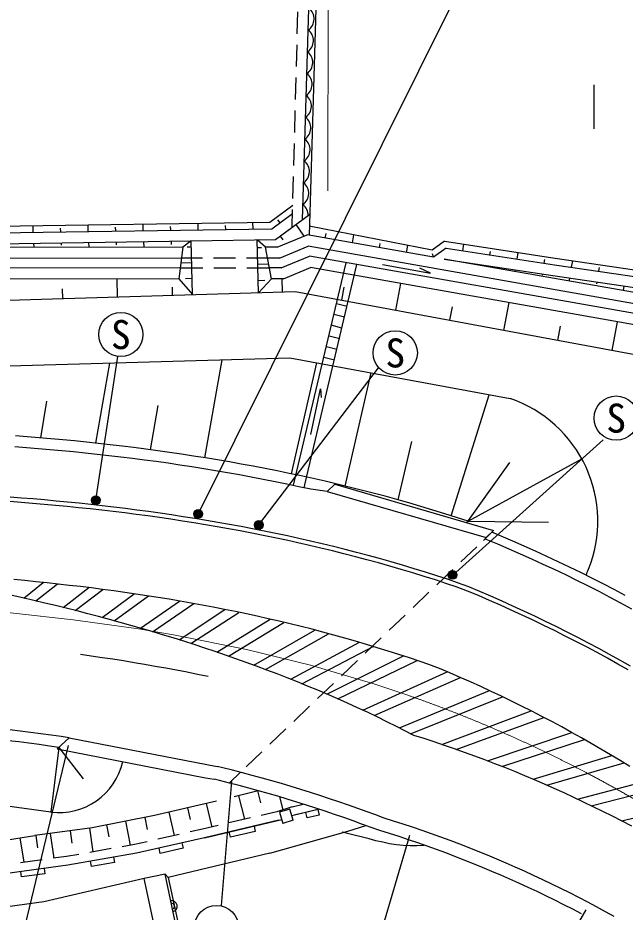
# Model space of a CAD drawing. Units: millimetres, scale not verified. Extents: x 40000 to 680000, y 20000 to 380000.
# Drawn here: x 408913 to 436518, y 275980 to 316660 of the extents above; entities that cross this region are included whole.
import ezdxf
from ezdxf.enums import TextEntityAlignment as Align

# ---------------------------------------------------------------- set-up
doc = ezdxf.new("R2010")
doc.units = ezdxf.units.MM
doc.header["$LTSCALE"] = 1000
doc.linetypes.add('CHAIN', pattern=[18.5, 12, -1.5, 3.5, -1.5])
for name, color, linetype, lineweight in [('M-BGD', 7, 'Continuous', 25), ('M-BMK', 2, 'CHAIN', 13), ('M-BMK-OTRS', 5, 'Continuous', 25), ('M-STR-HTXT', 7, 'Continuous', 13), ('M-STR-STR1', 1, 'Continuous', 25), ('M-STR-STRC', 7, 'Continuous', 25)]:
    doc.layers.add(name, color=color, linetype=linetype, lineweight=lineweight)
doc.styles.add('ＭＳ ゴシック', font='')
doc.styles.get('ＭＳ ゴシック').set_extended_font_data('MS Gothic')

msp = doc.modelspace()

# ---------------------------------------------------------------- linework, layer by layer
at = {"layer": 'M-BGD'}
for p, q in [((421848, 307469), (422175, 318089)), ((422479, 317986), (422148, 306773)), ((421616, 315941), (421643, 316941)), ((421576, 314442), (421603, 315441)), ((421536, 312942), (421563, 313942)), ((435091, 313610), (435091, 311610)), ((421496, 311443), (421523, 312442)), ((421456, 309943), (421483, 310943)), ((421416, 308444), (421443, 309443)), ((420361, 307368), (421408, 308139)), ((421381, 307125), (421403, 307944)), ((420462, 307069), (421398, 307759)), ((420631, 306573), (422176, 307711)), ((396630, 307022), (420361, 307368)), ((409610, 306911), (409601, 307211)), ((412110, 306948), (412101, 307248)), ((413360, 306966), (413355, 307141)), ((414610, 306984), (414601, 307284)), ((415860, 307002), (415855, 307170)), ((417110, 307021), (417101, 307320)), ((418360, 307039), (418355, 307214)), ((419610, 307057), (419601, 307357)), ((420832, 307342), (420735, 307473)), ((421556, 307254), (421919, 306732)), ((427739, 306094), (422160, 307186)), ((396757, 306724), (420462, 307069)), ((410860, 306929), (410855, 307097)), ((420700, 306226), (422057, 306789)), ((420836, 306724), (420953, 306556)), ((427807, 305775), (422057, 306789)), ((422886, 306643), (422924, 306847)), ((424118, 306426), (424185, 306789)), ((396752, 306217), (416785, 306515)), ((409625, 306409), (409630, 306222)), ((410875, 306427), (410878, 306327)), ((412125, 306446), (412131, 306223)), ((413375, 306465), (413379, 306337)), ((414625, 306483), (414632, 306224)), ((415875, 306502), (415879, 306348)), ((416785, 306515), (416418, 306224)), ((416785, 306515), (420631, 306573)), ((416856, 304071), (416785, 306515)), ((419855, 304159), (419785, 306560)), ((420170, 306226), (419785, 306560)), ((425349, 306209), (425382, 306391)), ((428312, 306495), (427739, 306094)), ((428312, 306495), (433345, 305724)), ((429136, 306066), (429191, 306361)), ((416418, 306224), (396752, 306217)), ((416418, 306224), (416235, 304784)), ((416793, 306235), (416613, 306230)), ((419795, 306221), (419993, 306221)), ((420437, 304786), (420170, 306226)), ((420700, 306226), (420170, 306226)), ((420800, 305726), (422114, 306271)), ((442970, 302593), (422114, 306271)), ((426580, 305991), (426639, 306309)), ((427811, 305778), (427769, 305933)), ((428386, 306181), (427807, 305775)), ((428386, 306181), (433301, 305428)), ((430372, 305876), (430401, 306032)), ((431608, 305687), (431663, 305982)), ((416355, 305724), (396198, 305717)), ((416814, 305519), (416337, 305505)), ((417309, 305725), (416355, 305724)), ((418809, 305725), (417809, 305725)), ((420262, 305726), (419309, 305726)), ((420800, 305726), (420262, 305726)), ((420887, 305286), (422164, 305816)), ((421440, 295408), (423834, 305521)), ((442894, 302160), (422164, 305816)), ((428299, 305688), (433227, 304933)), ((445407, 302671), (428299, 305688)), ((429045, 305574), (429042, 305557)), ((432845, 305498), (432876, 305669)), ((433345, 305724), (446422, 303823)), ((434082, 305314), (434137, 305609)), ((416299, 305284), (396216, 305277)), ((416299, 305284), (417321, 305285)), ((417821, 305285), (418821, 305285)), ((419321, 305286), (420344, 305286)), ((419817, 305449), (420311, 305464)), ((420887, 305286), (420344, 305286)), ((420987, 304786), (422221, 305298)), ((422049, 295811), (424327, 305434)), ((442801, 301668), (422221, 305298)), ((425489, 305445), (427678, 305048)), ((427678, 305048), (427188, 305273)), ((430281, 305385), (430277, 305362)), ((431517, 305195), (431504, 305123)), ((433301, 305428), (446204, 303552)), ((435320, 305134), (435352, 305306)), ((416235, 304784), (396236, 304777)), ((413448, 303971), (413424, 304783)), ((416235, 304784), (416856, 304071)), ((416835, 304802), (416536, 304793)), ((419839, 304716), (420142, 304729)), ((419855, 304159), (420437, 304786)), ((420987, 304786), (420437, 304786)), ((420945, 304191), (420927, 304786)), ((432753, 305006), (432745, 304959)), ((433227, 304933), (445832, 303101)), ((433991, 304822), (433966, 304689)), ((410949, 303898), (410936, 304340)), ((415947, 304044), (415936, 304414)), ((423633, 303814), (423744, 304412)), ((426091, 303358), (426317, 304576)), ((435229, 304642), (435213, 304556)), ((436467, 304462), (436428, 304254)), ((395977, 303459), (421511, 304207)), ((421511, 304207), (444586, 299928)), ((423875, 303525), (423390, 303647)), ((428549, 302902), (428664, 303522)), ((431007, 302446), (431241, 303707)), ((423760, 303038), (423275, 303160)), ((423645, 302552), (423160, 302674)), ((435924, 301534), (436165, 302839)), ((433465, 301990), (433584, 302632)), ((423543, 302061), (423058, 302184)), ((423414, 301578), (422936, 301699)), ((396190, 300464), (421279, 301199)), ((417408, 296647), (418192, 301109)), ((421279, 301199), (431299, 299341)), ((423299, 301092), (422814, 301214)), ((412449, 297313), (413089, 300959)), ((421348, 295916), (422509, 300971)), ((423786, 295363), (424970, 300515)), ((422228, 297711), (422668, 299782)), ((422668, 299782), (422695, 299391)), ((428606, 294013), (430337, 299519)), ((409953, 297554), (410225, 299219)), ((414934, 297012), (415287, 299023)), ((426206, 294730), (426818, 297394)), ((429376, 293763), (434550, 296598)), ((429325, 293691), (431279, 296436)), ((421925, 295286), (422036, 295755)), ((429376, 293763), (433031, 293724)), ((410779, 283474), (410408, 280529)), ((410779, 283474), (411876, 282050)), ((410408, 280529), (395992, 282516)), ((419839, 281502), (418746, 281220)), ((418943, 281270), (419219, 280202)), ((419801, 281492), (419942, 280948)), ((420803, 281227), (420955, 280636)), ((416628, 280719), (416750, 280187)), ((417479, 280915), (417724, 279852)), ((421378, 280777), (420684, 280545)), ((421378, 280777), (421888, 280896)), ((421791, 280927), (421804, 280877)), ((414680, 280286), (414786, 279746)), ((415779, 280523), (416023, 279463)), ((420684, 280545), (419970, 280378)), ((421272, 280665), (420804, 280526)), ((420804, 280526), (420963, 280014)), ((421429, 280158), (421272, 280665)), ((422626, 280658), (421366, 280363)), ((422626, 280658), (421469, 280387)), ((412939, 279945), (413045, 279406)), ((413805, 280114), (414020, 279019)), ((418023, 279922), (417310, 279755)), ((417399, 279365), (420909, 280187)), ((420775, 280156), (417399, 279365)), ((419483, 280264), (418510, 280036)), ((421429, 280158), (420963, 280014)), ((409725, 279468), (409802, 278905)), ((410386, 279558), (410540, 278432)), ((411287, 279681), (411364, 279124)), ((412172, 279802), (412320, 278721)), ((416252, 279515), (415277, 279294)), ((417310, 279755), (416740, 279626)), ((409005, 279355), (409180, 278248)), ((414789, 279183), (414220, 279054)), ((417399, 279365), (414298, 278662)), ((414298, 278662), (411178, 278115)), ((413160, 278868), (412176, 278696)), ((414220, 279054), (413653, 278955)), ((410015, 278361), (409024, 278227)), ((411116, 278510), (410510, 278428)), ((411683, 278609), (411116, 278510)), ((411178, 278115), (407972, 277681)), ((417114, 266040), (414651, 277504)), ((416256, 274599), (415601, 277714)), ((415738, 277561), (418184, 266392))]:
    msp.add_line(p, q, dxfattribs=at)
for points in [[(429376, 293763), (428860, 293932), (428319, 294104), (427776, 294272), (427234, 294434), (426690, 294593), (426147, 294747), (425603, 294896), (425059, 295041), (424515, 295182), (423970, 295318), (423425, 295450), (422881, 295578), (422336, 295702), (421791, 295822), (421247, 295938), (420702, 296049), (420158, 296158), (419613, 296262), (419069, 296362), (418526, 296459), (417982, 296553), (417439, 296642), (416896, 296728), (416353, 296811), (415811, 296891), (415269, 296967), (414727, 297040), (414186, 297110), (413646, 297176), (413106, 297240), (412566, 297300), (412027, 297358), (411489, 297413), (410951, 297465), (410414, 297514), (409877, 297561), (409341, 297605), (408806, 297646)], [(422979, 295121), (422227, 295214), (421686, 295333), (421144, 295448), (420603, 295559), (420062, 295667), (419521, 295770), (418980, 295870), (418439, 295967), (417899, 296059), (417359, 296149), (416819, 296234), (416279, 296317), (415740, 296396), (415201, 296472), (414662, 296544), (414124, 296614), (413586, 296680), (413049, 296743), (412512, 296803), (411975, 296861), (411440, 296915), (410904, 296967), (410370, 297016), (409835, 297062), (409302, 297106), (408769, 297147)], [(436664, 286996), (436192, 287263), (435718, 287526), (435241, 287786), (434761, 288041), (434280, 288293), (433796, 288540), (433310, 288784), (432822, 289024), (432332, 289259), (431839, 289491), (431345, 289719), (430848, 289942), (430349, 290162), (429849, 290377), (429346, 290588), (428834, 290774), (428420, 290920), (428420, 290920), (427902, 291089), (427383, 291253), (426864, 291414), (426344, 291569), (425824, 291721), (425303, 291868), (424781, 292011), (424259, 292150), (423736, 292284), (423213, 292415), (422690, 292542), (422166, 292664), (421642, 292783), (421117, 292898), (420593, 293010), (420068, 293117), (419543, 293221), (419019, 293321), (418494, 293418), (417969, 293511), (417443, 293601), (416918, 293688), (416393, 293771), (415868, 293851), (415344, 293927), (414819, 294001), (414294, 294071), (413770, 294139), (413246, 294203), (412722, 294265), (412198, 294323), (411675, 294379), (411151, 294432), (410628, 294482), (410106, 294530), (409583, 294575), (409061, 294618), (408540, 294658)], [(436756, 287174), (436282, 287442), (435806, 287706), (435328, 287966), (434847, 288222), (434364, 288474), (433879, 288722), (433391, 288967), (432902, 289207), (432410, 289443), (431916, 289676), (431420, 289904), (430922, 290128), (430421, 290348), (429919, 290564), (429415, 290776), (428901, 290962), (428486, 291109), (428486, 291109), (427966, 291278), (427446, 291443), (426925, 291604), (426404, 291760), (425882, 291912), (425359, 292060), (424836, 292203), (424313, 292342), (423788, 292477), (423264, 292608), (422739, 292735), (422214, 292859), (421689, 292978), (421163, 293093), (420637, 293205), (420111, 293313), (419585, 293417), (419059, 293517), (418532, 293614), (418006, 293708), (417480, 293798), (416954, 293885), (416427, 293968), (415901, 294048), (415375, 294125), (414849, 294199), (414324, 294269), (413798, 294337), (413273, 294401), (412748, 294463), (412223, 294522), (411699, 294577), (411174, 294631), (410650, 294681), (410127, 294729), (409604, 294774), (409081, 294817), (408558, 294857)], [(411237, 283911), (410887, 283963), (410420, 284030), (409951, 284095), (409482, 284157), (409011, 284218), (408540, 284276)], [(410779, 283474), (410350, 283535), (409884, 283600), (409417, 283662), (408949, 283721), (408480, 283779)], [(417949, 281023), (415129, 280374), (412297, 279819), (409689, 279463)], [(422552, 280641), (422609, 280397), (422067, 280271), (422010, 280514)], [(419650, 279892), (419707, 279649), (418582, 279385), (418525, 279629)], [(420359, 278664), (423913, 279661), (424736, 279919)], [(427390, 279022), (427345, 279018), (427046, 279001), (426748, 278996), (426433, 279009), (426121, 279042), (425810, 279092), (425500, 279156), (425191, 279228), (424883, 279307), (424575, 279388), (424267, 279468), (423958, 279543), (423649, 279610)], [(417399, 279365), (414298, 278662), (411178, 278115), (407972, 277681), (403454, 277142), (399549, 276851), (396686, 276516), (393979, 276240), (391500, 275827), (388497, 275378), (386352, 274972), (383250, 274185), (379831, 273216), (374146, 271317), (372273, 270812), (368848, 270810), (364980, 270904)], [(366519, 271295), (370032, 271679), (372183, 272015), (375871, 273232), (380804, 274703), (388445, 276411), (394963, 277463), (400856, 278074), (409689, 279463)], [(416366, 279131), (416421, 278887), (415387, 278652), (415332, 278896)], [(420359, 278664), (415738, 277561), (415601, 277714), (414651, 277504), (410088, 276441), (407992, 276155), (402772, 275538), (395503, 274963), (391753, 274360), (387612, 273733), (383086, 272635), (378082, 271089), (372741, 269293), (370819, 269188), (365114, 268983)], [(413258, 278480), (413301, 278233), (412261, 278051), (412218, 278297)], [(410109, 277970), (410143, 277722), (409074, 277578), (409041, 277825)]]:
    msp.add_lwpolyline(points, dxfattribs=at)
for centre, radius in [((412457, 294716), 200), ((412457, 294716), 180), ((412457, 294716), 160), ((412457, 294716), 140), ((412457, 294716), 120), ((412457, 294716), 100), ((412457, 294716), 80), ((412457, 294716), 60), ((412457, 294716), 40), ((412457, 294716), 20), ((417112, 294095), 200), ((417112, 294095), 180), ((417112, 294095), 160), ((417112, 294095), 140), ((417112, 294095), 120), ((417112, 294095), 100), ((417112, 294095), 80), ((417112, 294095), 60), ((417112, 294095), 40), ((417112, 294095), 20), ((419866, 293592), 200), ((419866, 293592), 180), ((419866, 293592), 160), ((419866, 293592), 140), ((419866, 293592), 120), ((419866, 293592), 100), ((419866, 293592), 80), ((419866, 293592), 60), ((419866, 293592), 40), ((419866, 293592), 20), ((428675, 291320), 200), ((428675, 291320), 180), ((428675, 291320), 160), ((428675, 291320), 140), ((428675, 291320), 120), ((428675, 291320), 100), ((428675, 291320), 80), ((428675, 291320), 60), ((428675, 291320), 40), ((428675, 291320), 20)]:
    msp.add_circle(centre, radius, dxfattribs=at)
for centre, radius, start, end in [((421762, 316612), 618, 304.7753, 51.6931), ((421731, 315620), 618, 304.7749, 51.6935), ((421700, 314627), 618, 304.7744, 51.6941), ((421670, 313635), 618, 304.7747, 51.6934), ((421639, 312642), 618, 304.775, 51.6938), ((421609, 311650), 618, 304.7749, 51.6935), ((421578, 310658), 618, 304.7747, 51.6934), ((421548, 309665), 618, 304.7744, 51.6941), ((421517, 308673), 618, 304.775, 51.6938), ((421486, 307680), 618, 357.9093, 51.6934), ((429376, 293763), 5900, 338.2417, 70.978), ((429376, 293763), 5900, 335.4221, 338.2417), ((410779, 283474), 2969, 262.8177, 347.407), ((415909, 276246), 250, 281.8762, 101.8762), ((415909, 276246), 125, 281.8762, 101.8762)]:
    msp.add_arc(centre, radius, start, end, dxfattribs=at)
at = {"layer": 'M-BMK'}
for points in [[(396081, 290208), (399459, 290142), (402457, 290030), (405452, 289857), (408442, 289612), (411424, 289284), (414394, 288863), (415992, 288594)], [(415992, 288594), (419305, 287928), (422217, 287211), (425095, 286364), (426646, 285846)]]:
    msp.add_lwpolyline(points, dxfattribs=at)
for centre, radius, start, end in [((406850, 229195), 60010, 62.15909, 70.73871), ((406854, 229204), 60000, 38.61814, 62.15799)]:
    msp.add_arc(centre, radius, start, end, dxfattribs=at)
at = {"layer": 'M-BMK-OTRS'}
for p, q in [((409180, 290262), (410069, 290976)), ((409735, 290134), (410711, 290907)), ((410966, 289839), (412137, 290740)), ((411518, 289701), (412779, 290658)), ((412740, 289385), (414205, 290459)), ((413285, 289235), (414845, 290362)), ((414494, 288894), (416267, 290129)), ((415039, 288738), (416906, 290017)), ((416239, 288374), (418327, 289750)), ((416769, 288200), (418959, 289617)), ((417950, 287809), (420375, 289312)), ((418480, 287628), (421005, 289162)), ((419645, 287210), (422409, 288813)), ((420166, 287016), (423039, 288646)), ((421315, 286572), (424437, 288256)), ((421827, 286366), (425060, 288068)), ((422962, 285897), (426446, 287632)), ((423460, 285676), (427064, 287423)), ((424599, 285171), (428427, 286916)), ((425113, 284922), (429027, 286656)), ((426263, 284360), (430357, 286060)), ((426769, 284097), (430941, 285778)), ((428180, 283609), (432248, 285137)), ((428830, 283385), (432821, 284836)), ((430269, 282860), (434102, 284152)), ((430907, 282609), (434665, 283832)), ((432332, 282031), (435919, 283105)), ((432956, 281755), (436471, 282767)), ((434355, 281121), (437697, 281999)), ((434974, 280822), (438236, 281642)), ((436352, 280136), (439434, 280834))]:
    msp.add_line(p, q, dxfattribs=at)
for points in [[(436732, 282606), (436297, 282874), (435859, 283138), (435418, 283398), (434976, 283655), (434531, 283908), (434084, 284158), (433634, 284404), (433183, 284646), (432729, 284884), (432273, 285119), (431815, 285350), (431355, 285578), (430893, 285801), (430428, 286021), (429962, 286237), (429494, 286449), (429024, 286658), (428552, 286862), (428078, 287063), (427595, 287238), (427204, 287376), (427204, 287376), (426717, 287541), (426228, 287701), (425739, 287858), (425249, 288010), (424758, 288159), (424265, 288304), (423772, 288445), (423278, 288582), (422783, 288715), (422287, 288845), (421791, 288970), (421294, 289093), (420796, 289211), (420298, 289326), (419798, 289438), (419299, 289546), (418799, 289651), (418298, 289752), (417797, 289850), (417295, 289945), (416793, 290037), (416291, 290125), (415788, 290210), (415285, 290293), (414781, 290372), (414278, 290448), (413774, 290522), (413270, 290592), (412765, 290660), (412261, 290725), (411756, 290787), (411251, 290846), (410746, 290903), (410241, 290958), (409736, 291009), (409231, 291059), (408726, 291106)], [(436820, 279886), (436385, 280114), (435949, 280338), (435512, 280558), (435072, 280775), (434631, 280988), (434188, 281197), (433744, 281402), (433298, 281603), (432851, 281801), (432402, 281995), (431952, 282185), (431501, 282371), (431048, 282554), (430594, 282732), (430138, 282907), (429681, 283078), (429223, 283244), (428764, 283407), (428304, 283566), (427842, 283722), (427380, 283873), (426916, 284020), (426481, 284247), (426129, 284427), (426128, 284427), (425688, 284644), (425245, 284858), (424800, 285069), (424353, 285276), (423903, 285480), (423451, 285680), (422998, 285877), (422542, 286071), (422084, 286262), (421624, 286449), (421162, 286633), (420698, 286814), (420233, 286991), (419766, 287166), (419297, 287337), (418827, 287505), (418355, 287670), (417881, 287833), (417406, 287992), (416929, 288148), (416451, 288301), (415972, 288451), (415491, 288599), (415010, 288743), (414527, 288885), (414042, 289024), (413557, 289160), (413070, 289294), (412583, 289425), (412094, 289553), (411605, 289679), (411114, 289802), (410623, 289923), (410131, 290041), (409637, 290157), (409144, 290271), (408649, 290382)], [(417563, 286695), (417083, 286794), (416603, 286890), (416122, 286984), (415641, 287074), (415159, 287161), (414676, 287245), (414192, 287327), (413708, 287406), (413223, 287481), (412737, 287555), (412251, 287625), (411764, 287693)]]:
    msp.add_lwpolyline(points, dxfattribs=at)
at = {"layer": 'M-STR-HTXT'}
msp.add_line((422999, 308787), (423058, 347457), dxfattribs=at)
at = {"layer": 'M-STR-STR1'}
for p, q in [((423315, 295443), (422979, 295121)), ((423315, 295443), (430542, 293336)), ((422979, 295121), (430206, 293015)), ((430542, 293336), (430078, 292893)), ((430542, 293336), (430206, 293015)), ((429771, 292600), (429048, 291909)), ((428686, 291564), (427963, 290874)), ((427601, 290528), (426878, 289838)), ((426516, 289493), (425793, 288802)), ((425431, 288457), (424708, 287766)), ((424346, 287421), (423623, 286730)), ((423261, 286385), (422538, 285695)), ((422177, 285349), (421453, 284659)), ((421092, 284313), (420368, 283623)), ((411237, 283911), (410705, 283403)), ((411237, 283911), (417978, 282604)), ((410705, 283403), (417445, 282096)), ((420007, 283278), (419283, 282587)), ((419026, 282341), (418515, 281853)), ((417445, 282096), (417836, 282021))]:
    msp.add_line(p, q, dxfattribs=at)
for points in [[(436826, 289767), (436331, 290036), (435833, 290300), (435332, 290560), (434830, 290817), (434325, 291069), (433817, 291317), (433308, 291561), (432796, 291801), (432283, 292036), (431767, 292267), (431249, 292494), (430728, 292717), (430206, 292936), (430146, 292958)], [(436520, 290388), (436019, 290654), (435516, 290916), (435010, 291174), (434502, 291428), (433992, 291677), (433479, 291922), (432965, 292164), (432448, 292400), (431929, 292633), (431408, 292861), (430884, 293086), (430464, 293262)], [(436025, 275779), (435624, 276000), (435221, 276219), (434817, 276433), (434410, 276645), (434003, 276852), (433593, 277057), (433182, 277258), (432770, 277455), (432356, 277649), (431941, 277839), (431524, 278025), (431106, 278208), (430687, 278388), (430266, 278564), (429844, 278736), (429421, 278905), (428997, 279070), (428571, 279231), (428145, 279389), (427717, 279544), (427288, 279694), (426858, 279841), (426427, 279984), (425995, 280124), (425562, 280260), (425136, 280414), (424791, 280536), (424791, 280536), (424365, 280692), (423938, 280845), (423508, 280995), (423077, 281141), (422644, 281284), (422209, 281424), (421773, 281561), (421335, 281695), (420895, 281825), (420454, 281953), (420012, 282077), (419567, 282198), (419122, 282316), (418675, 282432), (418226, 282544), (417978, 282604)], [(434537, 275902), (434136, 276111), (433732, 276317), (433328, 276519), (432921, 276717), (432513, 276912), (432104, 277104), (431693, 277292), (431281, 277477), (430868, 277658), (430453, 277835), (430037, 278009), (429620, 278180), (429201, 278347), (428782, 278510), (428361, 278670), (427939, 278826), (427516, 278978), (427092, 279127), (426666, 279272), (426240, 279414), (425813, 279552), (425370, 279691), (424934, 279849), (424587, 279972), (424583, 279973), (424161, 280128), (423738, 280279), (423313, 280427), (422886, 280572), (422458, 280714), (422028, 280852), (421596, 280988), (421162, 281120), (420727, 281249), (420290, 281375), (419851, 281499), (419411, 281619), (418970, 281736), (418527, 281850), (418083, 281961), (417836, 282021)]]:
    msp.add_lwpolyline(points, dxfattribs=at)
at = {"layer": 'M-STR-STRC'}
for p, q in [((435414, 330890), (417109, 294097)), ((412457, 294718), (413453, 301263)), ((419866, 293599), (425314, 300742)), ((428675, 291298), (435527, 297458)), ((411199, 283567), (409117, 274888)), ((418631, 281929), (418160, 276282)), ((426710, 279459), (424969, 273535)), ((434731, 276090), (431657, 270816))]:
    msp.add_line(p, q, dxfattribs=at)
for centre in [(413592, 302255), (426067, 301419), (436111, 298453), (417944, 275278)]:
    msp.add_circle(centre, 1006, dxfattribs=at)

# ---------------------------------------------------------------- texts
at = {"layer": 'M-STR-STRC', "style": 'ＭＳ ゴシック'}
for p in [(413592, 302255), (426067, 301419), (436111, 298453)]:
    msp.add_text('S', height=1320, dxfattribs=at).set_placement(p, align=Align.MIDDLE_CENTER)

doc.saveas('drawing.dxf')
